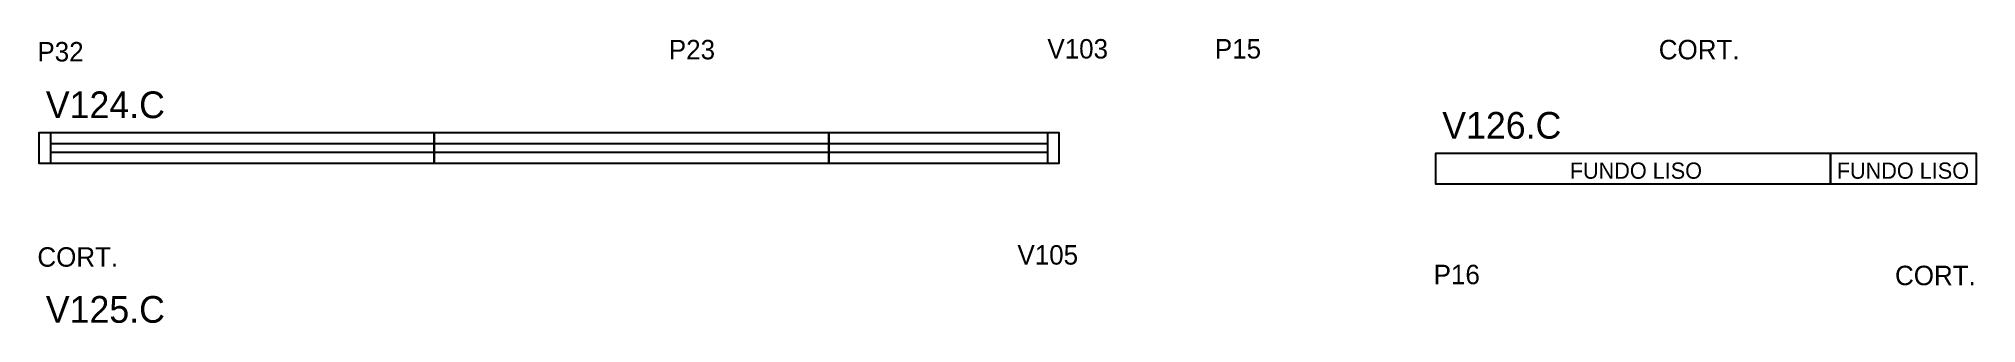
# Model space of a CAD drawing. Header units: metres. Extents: x 1673 to 2870, y 16273 to 16448.
import ezdxf

# ---------------------------------------------------------------- set-up
doc = ezdxf.new("R2010")
doc.units = ezdxf.units.M
for name, color, linetype in [('5', 7, 'Continuous'), ('NOMENCLATURA', 7, 'Continuous'), ('Painéis', 7, 'Continuous'), ('SARR_2.2x7', 7, 'Continuous')]:
    doc.layers.add(name, color=color, linetype=linetype)

msp = doc.modelspace()

# ---------------------------------------------------------------- linework, layer by layer
at = {"layer": 'Painéis', "color": 7, "lineweight": 25}
for points in [[(1917.2, 16371.6), (1673.2, 16371.6), (1673.2, 16390.6), (1917.2, 16390.6)], [(2161.2, 16371.6), (1917.2, 16371.6), (1917.2, 16390.6), (2161.2, 16390.6)], [(2161.2, 16390.6), (2303.2, 16390.6), (2303.2, 16371.6), (2161.2, 16371.6)], [(2780.2, 16358.8), (2536.2, 16358.8), (2536.2, 16377.8), (2780.2, 16377.8)], [(2780.2, 16377.8), (2870.2, 16377.8), (2870.2, 16358.8), (2780.2, 16358.8)]]:
    msp.add_lwpolyline(points, close=True, dxfattribs=at)
at = {"layer": 'SARR_2.2x7', "color": 7, "lineweight": 25}
for p, q in [((1680.2, 16390.6), (1680.2, 16371.6)), ((2296.2, 16390.6), (2296.2, 16371.6)), ((1917.2, 16383.6), (1680.2, 16383.6)), ((1680.2, 16378.6), (1917.2, 16378.6)), ((2161.2, 16383.6), (1917.2, 16383.6)), ((1917.2, 16378.6), (2161.2, 16378.6)), ((2296.2, 16383.6), (2161.2, 16383.6)), ((2161.2, 16378.6), (2296.2, 16378.6))]:
    msp.add_line(p, q, dxfattribs=at)

# ---------------------------------------------------------------- texts
at = {"layer": '5', "color": 7, "lineweight": 25}
for s, p in [('P32', (1672.1, 16434.5)), ('P23', (2062.3, 16435.8)), ('V103', (2296.2, 16436.3)), ('P15', (2399.7, 16436.3)), ('CORT.', (2674, 16435.8)), ('CORT.', (1672.1, 16307.8)), ('V105', (2277.7, 16309.1)), ('P16', (2534.9, 16297)), ('CORT.', (2820, 16296.4))]:
    msp.add_text(s, height=12, dxfattribs=at).set_placement(p)
at = {"layer": 'NOMENCLATURA', "color": 7, "lineweight": 25}
for s, height, p in [('V124.C', 16.5, (1677.3, 16399.5)), ('V126.C', 16.5, (2540.2, 16386.8)), ('FUNDO LISO', 10, (2619, 16362.1)), ('FUNDO LISO', 10, (2784, 16362.1)), ('V125.C', 16.5, (1677.3, 16273.2))]:
    msp.add_text(s, height=height, dxfattribs=at).set_placement(p)

doc.saveas('drawing.dxf')
